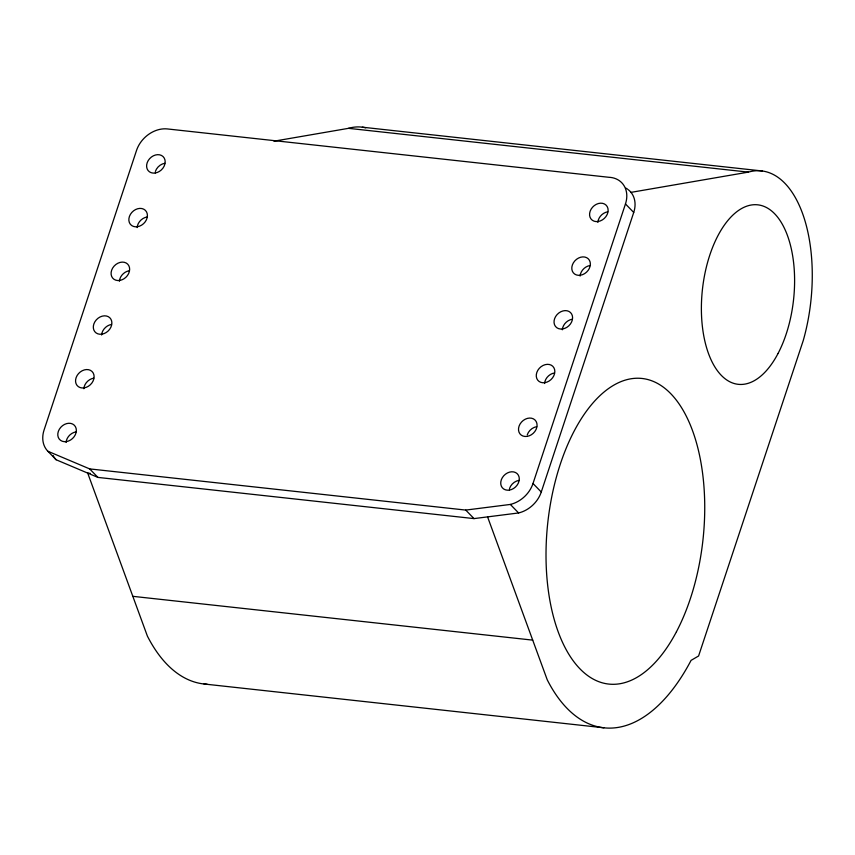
<?xml version="1.0" encoding="UTF-8"?>
<svg xmlns="http://www.w3.org/2000/svg" width="855" height="855" viewBox="0 0 855 855"><rect width="100%" height="100%" fill="white"/><g stroke="black" fill="none" stroke-linecap="round" stroke-linejoin="round"><path stroke-width="1.28" d="M47.869 451.248L89.668 468.903L465.751 510.082L510.339 504.439A26.836 21.311 -44.1 0 0 533.007 483.502L625.465 203.939A26.836 21.311 -44.1 0 0 608.867 177.284L167.452 128.945A26.836 21.311 -44.1 0 0 136.522 150.448L44.086 429.969A26.836 21.311 -44.1 0 0 47.869 451.248L56.131 459.755L97.93 477.411L474.012 518.6L518.6 512.957A26.836 21.311 -44.1 0 0 541.268 492.02L633.726 212.457A26.836 21.311 -44.1 0 0 628.382 189.778M273.931 141.193L348.487 128.335A124.435 63.195 -83.8 0 1 365.737 127.812M630.648 192.428L748.36 172.122A124.435 63.195 -83.8 0 1 803.978 217.608A124.435 63.195 -83.8 0 1 803.208 340.664L698.588 655.988L691.075 660.37A197.633 100.377 -83.8 0 1 547.264 679.864L487.574 516.88M362.349 127.192L762.222 170.979M348.487 128.335L748.36 172.122M90.341 473.381L87.702 473.093L147.381 636.077A197.633 100.377 -83.8 0 0 207.167 684.235M132.835 596.33L532.708 640.128M204.024 683.989L603.908 727.787M625.465 203.939L633.726 212.457M533.007 483.502L541.268 492.02M510.339 504.439L518.6 512.957M465.751 510.082L474.012 518.6M89.668 468.903L97.93 477.411M56.131 459.755A26.836 21.311 -44.1 0 1 53.053 455.437M625.946 188.153A26.836 21.311 -44.1 0 1 627.602 189.19M119.369 281.284A10.249 8.133 -44.1 0 1 129.287 270.736M101.595 335A10.249 8.133 -44.1 0 1 111.524 324.451M83.833 388.726A10.249 8.133 -44.1 0 1 93.751 378.166M66.07 442.441A10.249 8.133 -44.1 0 1 75.988 431.893M155.386 171.438A10.249 8.133 -44.1 0 1 164.812 163.294M137.131 227.569A10.249 8.133 -44.1 0 1 147.049 217.01M509.505 488.547A10.249 8.133 -44.1 0 1 518.942 480.392M527.268 434.821A10.249 8.133 -44.1 0 1 536.705 426.677M544.55 383.51A10.249 8.133 -44.1 0 1 554.467 372.962M562.312 329.795A10.249 8.133 -44.1 0 1 572.241 319.236M580.085 276.069A10.249 8.133 -44.1 0 1 590.003 265.52M597.848 222.353A10.249 8.133 -44.1 0 1 607.766 211.805M778.007 353.543A90.277 45.849 -83.8 0 0 763.932 206.365A90.277 45.849 -83.8 0 0 702.105 323.885A90.277 45.849 -83.8 0 0 778.007 353.543M676.476 631.685A153.718 78.072 -83.8 0 0 652.525 381.084A153.718 78.072 -83.8 0 0 547.243 581.186A153.718 78.072 -83.8 0 0 676.476 631.685M544.892 382.655A10.249 8.133 -44.1 0 0 553.901 367.746A10.249 8.133 -44.1 0 0 537.859 370.247A10.249 8.133 -44.1 0 0 544.892 382.655M598.19 221.498A10.249 8.133 -44.1 0 0 607.2 206.589A10.249 8.133 -44.1 0 0 591.158 209.09A10.249 8.133 -44.1 0 0 598.19 221.498M66.412 441.586A10.249 8.133 -44.1 0 0 75.422 426.677A10.249 8.133 -44.1 0 0 59.38 429.178A10.249 8.133 -44.1 0 0 66.412 441.586M509.356 490.097A10.249 8.133 -44.1 0 0 518.365 475.188A10.249 8.133 -44.1 0 0 502.323 477.689A10.249 8.133 -44.1 0 0 509.356 490.097M562.654 328.94A10.249 8.133 -44.1 0 0 571.664 314.031A10.249 8.133 -44.1 0 0 555.622 316.532A10.249 8.133 -44.1 0 0 562.654 328.94M527.129 436.381A10.249 8.133 -44.1 0 0 536.138 421.462A10.249 8.133 -44.1 0 0 520.096 423.973A10.249 8.133 -44.1 0 0 527.129 436.381M580.427 275.224A10.249 8.133 -44.1 0 0 589.437 260.305A10.249 8.133 -44.1 0 0 573.395 262.806A10.249 8.133 -44.1 0 0 580.427 275.224M155.236 172.999A10.249 8.133 -44.1 0 0 164.246 158.079A10.249 8.133 -44.1 0 0 148.204 160.58A10.249 8.133 -44.1 0 0 155.236 172.999M137.473 226.714A10.249 8.133 -44.1 0 0 146.483 211.805A10.249 8.133 -44.1 0 0 130.441 214.306A10.249 8.133 -44.1 0 0 137.473 226.714M119.711 280.429A10.249 8.133 -44.1 0 0 128.72 265.52A10.249 8.133 -44.1 0 0 112.678 268.021A10.249 8.133 -44.1 0 0 119.711 280.429M84.175 387.871A10.249 8.133 -44.1 0 0 93.184 372.962A10.249 8.133 -44.1 0 0 77.142 375.463A10.249 8.133 -44.1 0 0 84.175 387.871M101.937 334.155A10.249 8.133 -44.1 0 0 110.947 319.236A10.249 8.133 -44.1 0 0 94.905 321.747A10.249 8.133 -44.1 0 0 101.937 334.155"/></g></svg>
